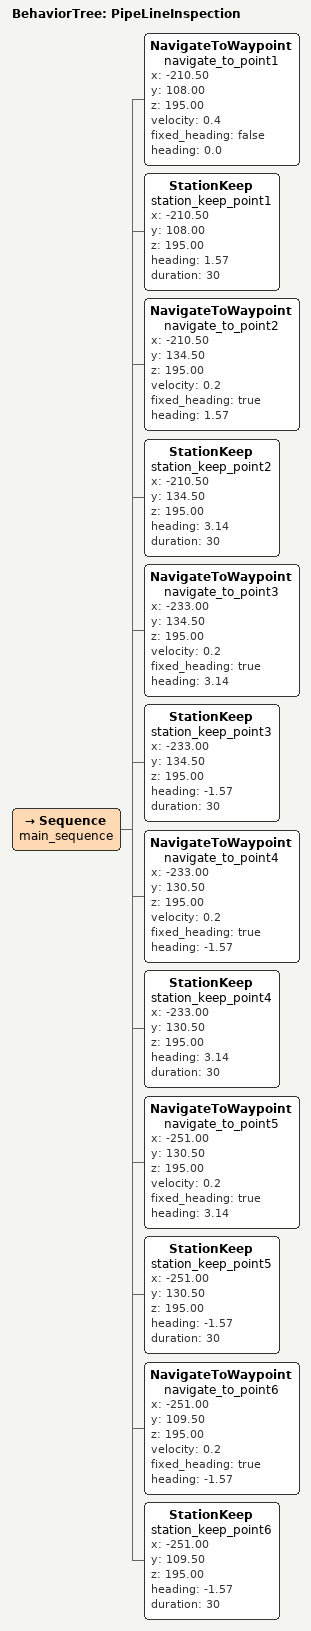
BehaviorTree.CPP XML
<?xml version="1.0" encoding="UTF-8"?>
<root BTCPP_format="4" main_tree_to_execute="PipeLineInspection">
    <!-- Main pipeline inspection tree -->
    <BehaviorTree ID="PipeLineInspection">
        <Sequence name="main_sequence">
            <!-- Point 1: First navigate there -->
            <NavigateToWaypoint name="navigate_to_point1"
                               x="-210.50"
                               y="108.00"
                               z="195.00"
                               velocity="0.4"
                               fixed_heading="false"
                               heading="0.0"/>

            <!-- Point 1: Then station keep with correct heading -->
            <StationKeep name="station_keep_point1"
                        x="-210.50"
                        y="108.00"
                        z="195.00"
                        heading="1.57"
                        duration="30"/>

            <!-- Point 2: First navigate there -->
            <NavigateToWaypoint name="navigate_to_point2"
                               x="-210.50"
                               y="134.50"
                               z="195.00"
                               velocity="0.2"
                               fixed_heading="true"
                               heading="1.57"/>

            <!-- Point 2: Then station keep with correct heading -->
            <StationKeep name="station_keep_point2"
                        x="-210.50"
                        y="134.50"
                        z="195.00"
                        heading="3.14"
                        duration="30"/>

            <!-- Point 3: First navigate there -->
            <NavigateToWaypoint name="navigate_to_point3"
                               x="-233.00"
                               y="134.50"
                               z="195.00"
                               velocity="0.2"
                               fixed_heading="true"
                               heading="3.14"/>

            <!-- Point 3: Then station keep with correct heading -->
            <StationKeep name="station_keep_point3"
                        x="-233.00"
                        y="134.50"
                        z="195.00"
                        heading="-1.57"
                        duration="30"/>

            <!-- Point 4: First navigate there -->
            <NavigateToWaypoint name="navigate_to_point4"
                               x="-233.00"
                               y="130.50"
                               z="195.00"
                               velocity="0.2"
                               fixed_heading="true"
                               heading="-1.57"/>

            <!-- Point 4: Then station keep with correct heading -->
            <StationKeep name="station_keep_point4"
                        x="-233.00"
                        y="130.50"
                        z="195.00"
                        heading="3.14"
                        duration="30"/>

            <!-- Point 5: Navigate there -->
            <NavigateToWaypoint name="navigate_to_point5"
                               x="-251.00"
                               y="130.50"
                               z="195.00"
                               velocity="0.2"
                               fixed_heading="true"
                               heading="3.14"/>

            <!-- Point 5: Station keep with correct heading -->
            <StationKeep name="station_keep_point5"
                        x="-251.00"
                        y="130.50"
                        z="195.00"
                        heading="-1.57"
                        duration="30"/>

            <!-- Point 6: Navigate there -->
            <NavigateToWaypoint name="navigate_to_point6"
                               x="-251.00"
                               y="109.50"
                               z="195.00"
                               velocity="0.2"
                               fixed_heading="true"
                               heading="-1.57"/>

            <!-- Point 6: Station keep with correct heading -->
            <StationKeep name="station_keep_point6"
                        x="-251.00"
                        y="109.50"
                        z="195.00"
                        heading="-1.57"
                        duration="30"/>
        </Sequence>
    </BehaviorTree>

</root>
